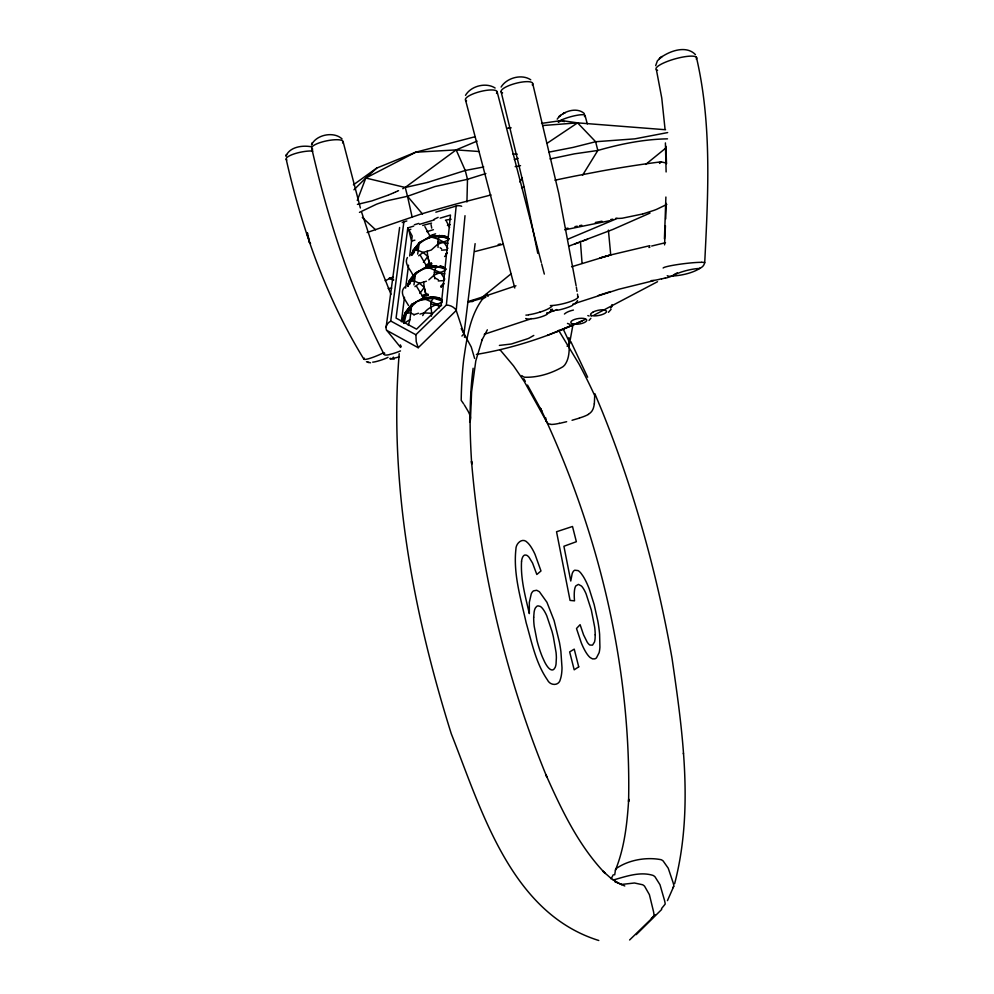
<?xml version="1.0" encoding="UTF-8"?>
<svg xmlns="http://www.w3.org/2000/svg" width="994" height="994" viewBox="0 0 994 994"><rect width="100%" height="100%" fill="white"/><g stroke="black" fill="none" stroke-linecap="round" stroke-linejoin="round"><path stroke-width="1.49" d="M666.117 171.962L665.408 142.912M665.893 197.036L664.439 238.92M470.348 420.089A14.45 9.431 1.4 0 0 470.485 419.07L471.591 391.847L475.791 360.897L482.301 339.24L481.63 340.718L487.346 329.822M466.931 201.993L467.491 179.305L465.254 170.471L456.159 149.895L415.691 152.219L376.738 168.073L353.404 184.822M666.179 203.348L665.694 218.966M665.433 225.7L664.576 244.872M417.691 254.116L419.269 242.635L430.029 236.647L439.758 235.578L441.858 236.386L430.029 236.647L426.786 238.722M408.323 325.411L409.95 319.608L411.789 304.412L422.984 298.175C429.271 297.952 436.565 295.181 441.982 299.753M413.964 284.88L415.604 272.915L426.575 266.802L435.086 265.796M399.19 353.69C388.778 482.264 412.895 611.397 451.264 733.746C481.456 810.035 510.68 913.064 598.786 940.498M403.937 323.05L403.502 320.49L404.98 314.688L411.789 304.412L416.275 302.052M464.459 337.314A7.443 4.287 31.8 0 0 463.912 333.785L456.234 310.476L465.006 215.698M521.552 561.25C520.496 579.005 525.341 596.462 529.33 613.596L529.317 602.376L531.293 593.741A41.81 12.102 77 0 1 533.529 590.858L536.685 590.274L539.382 591.703L546.936 602.277L554.105 620.591L559.448 642.422A54.67 15.916 77.1 0 1 560.902 651.579L562.008 667.794A40.493 11.704 77.2 0 1 561.548 674.106A41.748 12.065 77.2 0 1 560.442 679.051C559.224 686.158 550.191 685.972 547.396 679.846C535.716 662.961 531.765 642.186 526.161 622.778C520.856 598.736 513.165 574.11 515.898 549.222C515.774 543.432 522.496 537.058 527.367 542.488A36.244 10.499 76.5 0 1 531.206 547.222A36.119 10.462 76.5 0 1 535.02 554.354L540.984 570.966L536.822 574.482L532.56 563.064L529.057 557.299A22.763 6.61 76.5 0 0 526.547 555.211L525.018 555.012A29.534 8.573 76.6 0 0 524.087 555.385A26.776 7.778 76.5 0 0 521.539 561.225M461.663 206.255A7.169 5.827 8.2 0 0 456.184 206.031L446.368 305.009L415.902 334.705L416.225 341.588L418.213 347.726L456.234 310.476M442.218 300.2L439.485 298.063L433.533 298.138L431.259 301.17C429.607 306.264 432.527 311.209 431.421 316.241M446.07 269.063L442.752 266.665L436.925 266.653L434.713 269.511L434.105 275.114L434.85 278.78M449.151 238.784L445.884 236.51L440.18 236.398L438.019 239.094L438.056 247.444M415.902 334.779L390.717 321L403.899 221.848L406.807 220.979M475.12 243.654L463.987 333.785L461.912 336.022M401.377 321.783L404.471 297.293M405.627 288.111L408.534 265.149M409.69 255.967L412.199 236.063L407.788 227.899L413.678 226.123M594.337 403.875L594.71 395.612A323.398 85.981 76.7 0 0 578.98 363.966L558.64 330.343M407.788 227.899L396.072 318.105L416.548 329.151L441.261 305.108L450.481 215.039L440.168 218.133M386.119 327.188L399.613 227.477M473.132 368.252C468.994 400.048 469.665 432.241 471.715 464.161L471.516 461.241C480.562 569.313 505.449 676.392 546.75 776.736L545.793 774.463C561.461 809.601 578.359 845.385 605.234 873.49L602.886 871.154L610.49 877.888L617.821 882.834L624.779 885.977M673.013 887.654L673.783 886.052A3.653 3.293 25.8 0 0 673.708 884.958A104.668 93.523 30 0 0 673.124 882.684L668.229 868.197L663.097 860.903A9.754 8.797 26.5 0 0 661.147 859.698C646.485 856.828 628.792 859.872 616.454 868.371A9.691 8.722 28 0 0 615.423 870.148L614.69 874.919M568.431 345.552L569.686 342.768L572.892 325.125M655.667 65.654L657.394 60.808L661.967 56.484L659.308 58.658C668.564 51.29 685.997 44.631 695.452 54.633M413.454 253.669C417.418 239.517 435.422 232.36 448.393 239.057M409.652 284.296C413.69 269.834 432.055 262.515 445.3 269.374M415.604 272.915L407.826 285.899L407.503 285.328C409.553 279.264 413.678 273.288 419.716 270.853M411.64 255.371L419.269 242.635L421.941 241.368M674.64 883.678C693.849 809.973 682.803 732.392 672.019 658.214C657.109 573.873 634.234 490.8 602.19 411.33L594.822 393.624M411.789 304.412C407.826 309.308 401.526 315.409 403.614 322.478M312.278 142.801L311.694 144.503C316.614 134.513 334.046 131.171 342.073 138.961M285.961 156.17L286.533 154.53L286.135 155.71C290.012 146.801 302.487 145.174 311.035 146.714M311.495 144.975L312.091 143.322M411.33 254.799L413.094 250.413L419.269 242.635M673.721 886.412L667.446 900.639M357.268 200.477L365.804 178.025L376.738 168.073M615.423 870.148C624.605 847.658 627.177 823.169 628.717 799.126L628.581 801.624C631.488 666.179 598.4 530.423 540.463 408.372L541.718 410.957L527.503 385.051M552.13 309.059L549.409 312.75M407.391 257.508C403.701 263.845 410.882 269.796 412.945 275.301M465.503 95.349C470.907 85.919 486.029 82.067 495.124 88.019M577.551 300.598L574.979 304.127M557.187 119.143C562.517 111.303 576.818 106.606 584.335 113.577M501.113 87.037C506.679 77.83 521.639 73.68 530.746 79.793M422.736 315.595C426.289 307.68 435.074 305.431 442.243 302.002M611.062 878.858L613.323 874.683M582.521 175.304L597.829 150.467C620.492 143.968 643.864 139.247 667.496 138.849M411.752 254.675L414.1 250.898L418.201 247.593M407.925 285.241L410.323 281.464L414.486 278.146M519.837 181.977L522.397 178.088M611.086 309.37L608.415 312.315M423.444 262.354L427.755 256.477L427.196 251.233M419.828 293.392L424.214 287.428L423.643 282.035L426.414 281.227M590.871 318.316L589.032 320.403M403.701 319.322L403.142 318.328L410.982 307.022L417.393 301.207L421.58 299.989L422.997 298.175L433.123 296.92L433.67 297.914L440.031 299.07M425.208 268.479L426.588 266.802L434.8 265.932M447.014 253.246L445.772 254.725L446.778 252.811M405.95 313.383L405.39 312.389L409.031 308.103M409.863 281.774L409.317 280.78L412.883 276.643M413.628 251.395L413.094 250.413L416.585 246.4M428.687 238.212L430.029 236.647L432.291 236.845M661.718 909.411L636.197 934.646M404.943 286.906C398.619 292.398 405.726 300.412 408.546 305.58M659.569 163.438L661.035 161.836L666.564 163.14M442.28 285.042L443.635 283.65L442.591 285.613L442.28 285.042L440.715 286.247L441.249 287.241M353.951 189.792L365.804 178.025L415.691 152.219L475.107 136.725M651.331 918.468L655.034 914.89M661.507 908.603L665.123 904.18A3.79 3.529 45.5 0 0 665.073 902.974A108.296 100.195 50.4 0 0 664.551 900.489L659.979 884.697L654.959 876.733A10.077 9.418 46.5 0 0 653.008 875.391C639.95 871.291 625.735 876.509 613.062 880.075M629.612 939.976L653.046 917.226L653.953 915.399A3.939 3.703 68.4 0 0 653.94 914.12A112.533 104.469 73.7 0 0 653.493 911.473L649.393 894.65L644.559 886.176A10.425 9.816 70 0 0 642.621 884.747L634.458 882.995L621.088 884.498M482.823 298.66C469.74 315.98 466.77 338.693 463.689 359.542A323.398 85.981 76.7 0 0 461.204 400.346L463.651 403.875M559.957 115.739L559.026 116.609L560.517 115.229M428.849 279.873L434.105 275.114L445.474 270.38M481.518 297.827L511.202 273.71M645.702 164.408L666.154 147.783M410.634 309.942L406.384 313.272L404.011 323.423L409.95 319.608M418.685 255.806L423.133 252.439L431.259 250.028L437.435 244.474L448.567 240.014M414.97 286.645L419.505 283.253L423.643 282.035M404.98 187.617L456.159 149.895L477.083 141.098M533.79 335.438L529.131 338.109A55.44 51.787 61.9 0 1 527.702 338.718L511.301 344.011L499.398 345.415M410.398 306.475L412.112 305.307M434.179 219.276L438.155 217.363M547.234 143.186L577.589 122.858L665.582 129.742M677.237 272.865L673.609 274.866M422.177 269.498L426.575 266.802L428.899 266.864L429.433 267.858L435.111 266.516M359.455 212.381L376.465 204.242A131.606 90.69 10.6 0 1 386.927 200.813L407.503 196.278L434.776 186.611L467.491 179.305L485.867 173.552M418.524 300.809L422.984 298.175M666.825 204.429L656.661 209.324A115.987 110.52 -66.4 0 1 653.717 210.442L643.031 213.872M659.469 162.743L661.035 161.836A275.81 42.046 -14.1 0 0 601.494 171.018L575.228 176.025A300.933 45.215 -14.1 0 0 554.938 180.212M558.765 122.076L561.448 120.547L577.589 122.858L595.63 141.732L597.829 150.467L574.408 153.846L550.042 158.978M385.163 280.73L393.251 276.879M593.766 315.297L657.519 281.712M565.275 112.57L563.089 113.664L564.617 112.906M642.745 213.958L622.343 218.195A53.204 51.054 -68.6 0 1 617.075 218.419L615.895 218.978M403.589 188.301L402.744 188.698M650.026 213.076L612.925 229.428L568.891 246.127M615.298 219.264L567.872 239.194M476.399 354.423C513.177 348.322 548.874 336.407 582.608 320.627M414.361 224.781L418.797 223.414M429.818 264.466L431.694 263.609L431.384 263.025L425.78 265.075L429.818 264.466L427.755 256.477L423.133 252.439L417.865 250.302L413.094 250.413M576.197 323.597L585.155 319.472M413.641 314.8L418.474 313.259M398.544 190.649L397.699 191.034M427.022 267.721L428.899 266.864M427.917 294.125L421.953 295.74L428.228 294.709M397.14 191.283L395.649 191.954M394.978 192.24L393.649 192.824M392.99 193.109L391.661 193.681M391.002 193.954L388.356 195.048M557.261 331.611L576.085 323.634L547.296 335.425L548.203 335.077M367.072 232.521L420.425 214.257A223.302 35.063 -14.1 0 1 457.625 203.621L491.036 194.948M387.697 195.309L371.831 200.925L357.418 204.391M582.956 240.97L587.504 239.305M574.582 244.064L578.62 242.586M410.845 229.279L408.907 229.974A41.35 12.127 72.8 0 0 409.963 234.783L411.566 241.045L414.871 240.188M547.234 313.11L555.932 310.053M572.917 304.114L618.641 289.304L653.866 280.619M531.218 318.714L484.252 334.295M515.936 285.775L485.246 296.113M651.679 246.027L665.495 242.698M432.228 234.969L430.887 235.404M571.575 266.79L610.092 255.098L649.84 245.667M579.44 418.101L572.047 420.276M473.554 299.865L485.47 296.038M598.313 295.479L610.577 291.565M468.174 301.517L473.902 299.741M435.844 212.182L456.184 206.031M419.567 224.346L434.279 219.91M426.861 231.664L433.396 229.713M447.399 225.514L450.332 224.632M665.172 277.972L661.631 278.954M421.58 299.989L433.533 298.138L442.069 300.933M419.953 314.104L424.189 312.899L431.893 313.309M422.723 225.476L430.178 223.464A186.909 140.986 4.4 0 1 431.545 223.128M610.092 255.098L599.755 258.042L609.508 255.259M467.963 302.375L484.128 297.74M518.222 158.394L514.308 159.5M475.095 251.507L503.063 244.263M667.657 132.575L634.843 138.849L595.63 141.732L573.066 147.41L549.123 152.094M471.827 301.679L472.759 301.443M427.668 182.399L465.254 170.471L483.718 166.955M427.432 182.461L405.266 187.481L365.804 178.025M498.143 244.512L500.529 243.915M566.655 421.704L559.324 423.419M433.67 297.914L427.507 297.802M565.661 228.632L567.984 228.135M564.754 229.825L609.484 220.743M574.917 226.657L577.216 226.172M515.178 166.644L520.521 165.663M434.341 236.522L439.758 235.578L440.28 236.572M307.631 233.118L307.419 233.143A78.526 17.482 -52.3 0 0 307.382 235.342L308.625 238.808M510.841 127.766L507.785 128.201L510.817 127.965M541.519 123.393L561.448 120.547L564.343 121.653M391.698 288.185L388.169 288.496M438.279 280.991L444.156 280.532M542.687 125.53L577.589 122.858M441.547 250.19L447.288 249.78M307.37 233.143L309.469 241.393A78.253 4.262 24.9 0 0 308.985 241.53M390.157 359.033L394.233 359.07M617.075 218.407L615.82 218.245M434.403 272.306L444.852 273.835M430.936 304.089L441.609 305.618M437.733 241.778L447.971 243.294M370.538 362.798L366.438 361.729M390.033 358.374L391.201 358.449M456.159 149.895L479.083 151.51M512.705 153.859L517.29 154.182M529.342 319.397L525.677 318.515M430.042 236.647L438.019 239.094L443.784 242.064L447.909 248.401M446.405 237.504L445.884 236.51L443.187 236.038L448.294 238.038M554.08 310.799L550.477 309.743M426.6 266.79L440.578 272.592L444.778 279.115M443.274 267.672L442.752 266.665L440.007 266.143L445.2 268.281M671.782 276.071C681.25 275.574 691.961 273.288 699.838 268.43C690.768 268.778 679.026 272.132 671.782 276.071A6.983 6.759 -72.2 0 1 667.247 275.723M367.544 362.238L368.737 362.549M570.134 324.454L567.475 323.423M587.827 315.57L589.169 316.017M435.173 278.072L438.292 279.761M389.313 278.395L393.549 280.184M414.361 314.713L410.273 312.874L406.384 313.272L405.39 312.389M621.561 884.523L614.627 881.392L617.821 882.834M389.437 277.811L393.649 279.724M699.639 268.218L699.726 268.256A7.02 6.809 -68.6 0 0 704.771 261.72C708.126 193.594 712.027 124.2 696.396 57.205M418.213 347.726L386.765 330.368L400.632 347.453M409.317 280.78L410.323 281.464L414.15 280.954L419.505 283.253L424.214 287.428L426.327 295.578M440.131 247.73L441.572 248.724M310.55 243.468L308.91 241.815M521.813 375.558L522.67 376.316A10.934 6.846 -27.8 0 0 524.646 377.223C537.766 377.708 551.521 373.409 562.815 366.811A10.984 6.896 -27.2 0 0 564.89 364.798C570.208 357.268 569.127 347.49 569.177 338.73A6.088 3.777 -26.8 0 0 568.99 337.873L568.854 337.612M362.301 217.462L375.595 229.776M499.982 349.714L513.513 365.842L524.298 381.547L547.048 422.475A11.096 6.511 -25.8 0 0 547.532 423.022A9.306 5.467 -25.9 0 0 550.651 424.289M416.66 286.496L422.686 296.585A22.129 12.276 -28.3 0 0 428.29 295.193M420.375 255.421L426.724 266.342M405.266 187.481L407.503 196.278L422.475 213.996M464.335 404.918L467.876 410.845A49.936 32.442 2.4 0 1 470.448 417.107M439.447 307.829L437.248 304.375L423.009 298.163L425.382 298.113L425.929 299.107M461.216 328.579L471.243 346.981L474.61 358.424M363.829 359.095C326.256 297.74 301.928 229.254 286.21 159.276M523.813 378.751L525.292 381.274M486.538 293.702L488.091 296.374M414.212 275.052L414.759 276.034M401.228 346.62L400.731 345.713A7.554 5.542 6.7 0 1 400.371 344.893M424.885 226.582L429.93 236.087M439.758 235.578L440.18 236.398M446.107 220.606L449.648 227.452M384.044 354.237C350.596 289.229 327.871 219.264 311.694 148.118M570.842 341.613L587.653 377.235M563.138 328.902L569.686 342.768M390.965 294.361L377.372 259.981L361.667 212.368M436.503 265.634L436.925 266.653M433.123 296.92L433.533 298.138M360.375 207.982L343.079 141.57M431.731 228.123L431.073 224.644M514.78 287.999L465.515 99.972M585.093 115.577L587.28 123.902M541.258 262.404L497.112 91.672M541.643 263.882L544.327 274.083M532.697 83.571L558.802 193.569L576.122 285.763M501.075 91.56L523.676 185.021L537.779 253.333M656.4 69.754L661.768 98.095L665.048 129.195M407.503 196.278L412.175 217.264M427.78 256.464L429.284 263.472M424.239 287.415L425.78 294.572M470.336 417.12L470.485 418.337M576.358 287.191L577.042 291.366M577.489 294.137L577.949 296.92M608.403 230.148L610.763 255.209M580.409 241.368L582.074 263.41M683.363 753.166L683.4 753.912M665.992 146.304L666.465 163.675M546.402 421.605A37.437 22.005 -25.2 0 1 545.756 417.878M559.336 423.295A28.279 16.488 -25.6 0 1 550.912 424.463M588.411 414.461A27.844 16.277 -25.2 0 1 579.44 417.965M588.324 414.312A9.269 5.467 -25.2 0 0 591.741 411.317A11.133 6.56 -25.2 0 0 592.287 410.485L593.095 408.907A38.219 22.39 -25.8 0 0 594.275 403.887M470.373 420.102A12.015 7.853 1.3 0 1 469.59 421.916M482.885 298.846A38.418 10.487 74.1 0 1 485.718 297.442M569.612 342.768A5.989 4.138 4.4 0 1 567.077 346.21M572.929 324.529A6.287 4.311 1 0 1 573.041 325.113M441.373 235.951A8.051 4.361 -27.6 0 1 441.97 235.466M402.235 222.606A7.144 5.715 10.5 0 1 403.899 221.848M386.579 330.443A7.865 6.585 -24.7 0 1 390.791 321.149M446.455 305.146A7.989 4.858 30.1 0 1 456.395 310.463M403.837 322.068A22.589 12.785 -28.7 0 1 406.931 312.278M431.632 298.237A22.589 12.785 -28.7 0 1 441.46 299.964M403.701 322.553A22.601 12.773 -28.7 0 1 410.659 306.935M425.631 298.585A22.601 12.773 -28.7 0 1 442.181 300.039M408.037 286.446A22.129 12.276 -28.3 0 1 410.833 280.706M431.359 267.597A22.129 12.276 -28.3 0 1 435.037 266.976M441.932 267.386A22.129 12.276 -28.3 0 1 445.797 269.299M443.858 283.712A22.141 12.276 -28.3 0 1 440.963 286.719M427.88 294.46A22.141 12.276 -28.3 0 1 422.338 295.889M407.627 285.7A22.141 12.276 -28.3 0 1 414.486 275.512M427.345 267.92A22.141 12.276 -28.3 0 1 434.639 266.23M439.944 266.317A22.141 12.276 -28.3 0 1 445.399 268.554M446.294 254.899A13.233 7.231 -28 0 1 445.946 255.744M446.058 255.085A21.694 11.804 -28 0 1 444.567 256.539M431.744 264.093A21.694 11.804 -28 0 1 426.314 265.522M412.249 254.601A21.694 11.804 -28 0 1 415.728 248.91M438.304 236.932A21.694 11.804 -28 0 1 441.845 236.796M445.076 237.255A21.694 11.804 -28 0 1 448.878 239.045M447.002 252.874A21.706 11.804 -28 0 1 445.672 254.352M431.346 263.36A21.706 11.804 -28 0 1 425.917 264.789M411.454 255.172A21.706 11.804 -28 0 1 418.151 245.307M434.303 236.833A21.706 11.804 -28 0 1 448.493 238.311M673.783 275.313A63.492 61.404 -80.4 0 1 665.234 278.245M648.933 247.518A59.715 57.515 -65.2 0 1 649.89 247.146M661.569 278.73A50.682 48.694 -68.4 0 1 651.132 280.631M657.581 70.313A21.122 4.721 -15.7 0 1 674.379 59.068A21.122 4.721 -15.7 0 1 696.26 59.131M663.147 268.02A21.147 1.864 -7.1 0 1 678.517 264.416A21.147 1.864 -7.1 0 1 701.453 262.329M701.702 262.267A21.16 1.864 -7.1 0 1 704.808 262.702M502.591 92.902A16.314 4.324 -14.7 0 1 515.314 83.471A16.314 4.324 -14.7 0 1 532.237 84.888M572.73 304.723A8.797 0.969 -17.2 0 1 564.07 308.637A8.797 0.969 -17.2 0 1 556.752 309.507M577.564 296.498A15.966 3.019 -13.7 0 1 569.338 301.94A15.966 3.019 -13.7 0 1 550.378 305.556M466.584 100.928A16.339 4.336 -14.3 0 1 480.574 91.485A16.339 4.336 -14.3 0 1 496.503 93.473M546.65 313.085A8.784 1.479 -16.2 0 1 542.103 316.564A8.784 1.479 -16.2 0 1 530.958 318.54M551.906 306.227A15.954 3.603 -15.8 0 1 539.978 312.141M539.891 312.066A16.202 3.765 -17 0 1 528.634 314.738M528.286 314.961A15.979 3.752 -17.1 0 1 525.901 315.123M591.579 315.57A14.599 5.79 -6.3 0 1 591.132 316.129M564.43 314.029A14.599 5.79 -6.3 0 1 573.426 310.066M558.081 121.864A14.55 2.671 -15.7 0 1 575.799 115.515A14.55 2.671 -15.7 0 1 584.46 116.596M593.145 311.967A8.499 2.858 -12.5 0 1 605.048 310.016M604.638 310.203A8.138 2.497 -11.5 0 1 603.743 313.955A8.138 2.497 -11.5 0 1 592.499 315.744A8.138 2.497 -11.5 0 1 593.331 312.004M611.894 304.673A14.736 5.243 -5.9 0 1 610.589 308.016M312.7 149.112A16.028 4.026 -11.7 0 1 326.554 140.875A16.028 4.026 -11.7 0 1 342.557 142.925M399.054 356.858A8.623 1.242 -20.7 0 1 393.438 357.119M389.723 354.535A15.643 2.945 -23 0 1 384.728 353.193M400.495 350.907A15.892 3.255 -22.3 0 1 389.946 354.386M286.831 159.972A15.879 3.926 -11.5 0 1 293.764 154.033A15.879 3.926 -11.5 0 1 312.874 151.038M388.02 357.318A8.573 0.907 -17.9 0 1 380.081 360.437A8.573 0.907 -17.9 0 1 372.688 362.139M383.783 352.684A15.556 2.15 -23.5 0 1 368.762 358.685A15.556 2.15 -23.5 0 1 364.388 358.151M579.502 225.688A230.26 30.193 -14.1 0 1 581.788 225.216M595.319 222.494A230.26 30.193 -14.1 0 1 601.966 221.202M610.664 219.575A230.26 30.193 -14.1 0 1 612.813 219.177M521.552 187.642A300.933 45.215 -14.1 0 1 523.875 187.096M435.583 233.826A182.436 91.1 -26.9 0 1 432.899 234.746M445.461 220.196A186.909 140.986 4.4 0 1 451.114 219.252M595.207 634.831L595.12 637.974A25.136 6.66 76.9 0 1 594.487 642.025L592.511 645.156L589.877 645.044A23.061 6.113 77 0 1 587.255 642.248L583.565 634.855L580.098 624.667L576.495 628.506L581.266 642.795A37.312 9.915 77 0 0 585.081 650.846A39.164 10.4 77 0 0 586.385 653.008A37.561 9.977 77 0 0 590.188 657.581L592.548 658.898L594.785 658.86A58.857 15.631 76.8 0 0 596.462 657.866L599.109 652.71A38.617 10.226 76.9 0 0 599.916 647.131L599.606 634.234A47.19 12.537 76.9 0 0 597.841 621.126L594.176 604.613L589.305 589.131A39.611 10.487 76.8 0 0 585.975 581.403L585.28 580.036A43.686 11.58 76.9 0 0 583.192 576.358L581.192 573.501A36.368 9.629 76.8 0 0 578.098 570.593L574.768 570.208A38.145 10.102 76.8 0 0 572.196 573.575L570.767 581.005L563.909 546.265L576.358 541.705L572.507 526.485L556.541 531.74L570.059 600.401L574.52 600.861A29.248 7.753 76.9 0 1 574.532 590.038A25.409 6.747 76.8 0 1 575.861 585.876L578.433 584.385L581.478 586.05A23.931 6.337 76.8 0 1 583.764 589.193A25.347 6.722 76.8 0 1 586.087 593.828L591.343 610.105L594.685 627.226A28.814 7.641 76.9 0 1 595.182 633.65L595.207 634.831M533.691 617.199L533.691 618.405A28.031 8.126 77.1 0 0 534.225 626.369L536.984 640.509A40.505 11.667 77.1 0 0 542.413 657.084L544.737 662.128A27.832 8.051 77.2 0 0 548.452 667.794A28.366 8.213 77.2 0 0 553.857 669.297L555.087 667.583A24.378 7.045 77.2 0 0 556.044 664.042L556.379 657.755A28.54 8.263 77.2 0 0 556.068 652.524L553.347 636.781A57.217 16.836 77.2 0 0 552.018 631.414L546.775 615.82A26.987 7.815 77.1 0 0 545.259 612.702A27.745 8.039 77.1 0 0 543.718 610.105L543.209 609.372A25.235 7.306 77 0 0 540.314 606.427L538.052 605.868A35.473 10.275 77.1 0 0 536.785 606.352L535.431 607.868A27.211 7.89 77.1 0 0 534.126 612.018L533.691 617.199M578.719 666.85L574.197 669.819L569.649 651.915L574.234 649.132L578.719 666.85M574.942 324.243A8.051 2.783 -8.5 0 0 586.758 320.155A8.051 2.783 -8.5 0 0 574.631 319.422A8.051 2.783 -8.5 0 0 574.942 324.243"/></g></svg>
